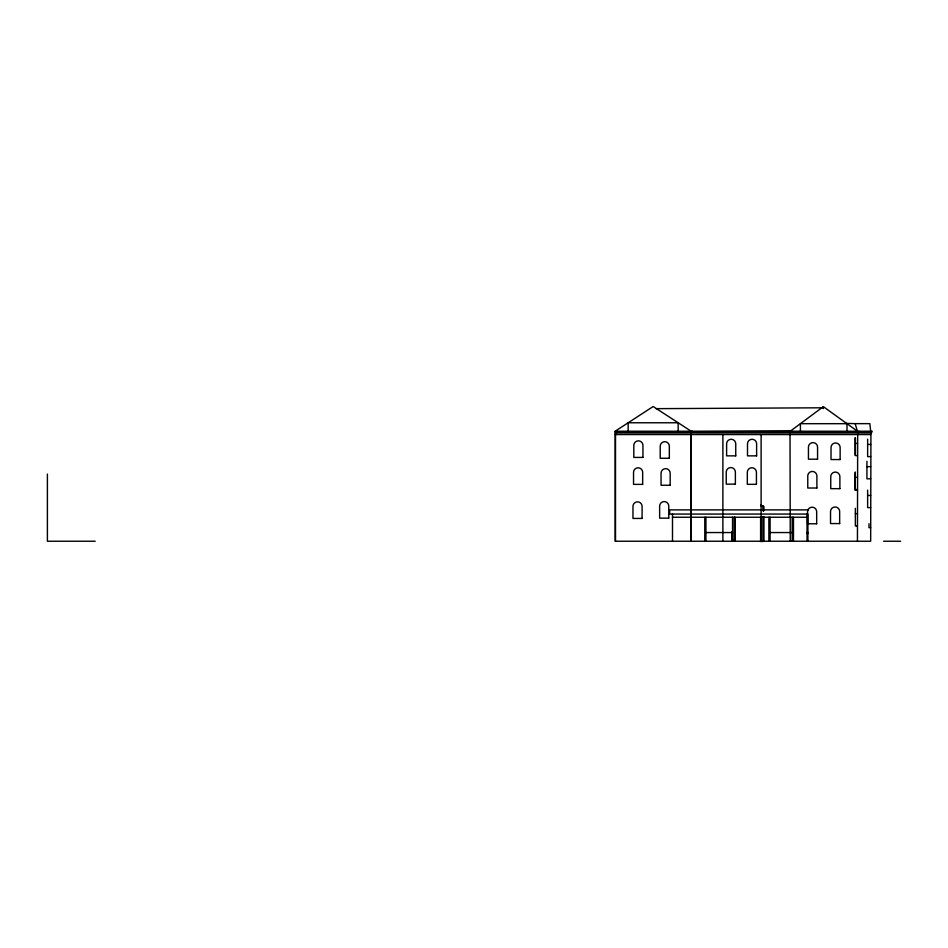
<?xml version="1.0" encoding="UTF-8"?>
<svg xmlns="http://www.w3.org/2000/svg" width="948" height="948" viewBox="0 0 948 948"><rect width="100%" height="100%" fill="white"/><g stroke="black" fill="none" stroke-linecap="round" stroke-linejoin="round"><path stroke-width="1.42" d="M691.151 432.892L690.902 541.237M857.691 432.892L857.442 541.237M691.163 431.221L653.172 406.526L615.169 431.221L615.169 541.237L870.667 541.237L870.928 432.892M845.45 423.389L855.12 423.649L857.442 431.221L823.35 406.645L790.265 431.221L690.902 431.743M656.158 408.659L822.437 407.794M855.12 423.649L869.861 423.649L870.667 431.221M615.169 431.221L872.089 431.221L872.089 431.98L615.513 431.98M615.513 432.892L871.283 432.892L871.283 431.98M615.169 434.563L870.667 434.563M855.463 443.439L857.442 443.439M867.633 444.458L870.667 444.458M857.442 455.609L855.463 455.609L855.463 438.118M870.667 456.628L867.633 456.628L867.633 439.137M866.922 466.653L870.667 466.653M855.309 477.318L857.442 477.318M870.667 478.811L866.922 478.811L866.922 461.321M857.442 489.488L855.309 489.488L855.309 471.997M857.442 490.306L855.06 490.306L855.06 472.815M867.633 495.449L870.667 495.449M870.667 507.618L867.633 507.618L867.633 490.128M808.49 509.882L669.703 509.882L669.703 514.065L807.909 514.065L807.909 541.237M855.357 513.65L857.442 513.615M672.499 517.241L807.044 517.241M855.973 525.784L857.442 525.784L855.357 525.82L855.357 508.329M870.667 527.692L868.996 527.692L868.996 523.746M807.044 532.255L807.909 532.255M705.928 532.551L732.555 532.551M770.096 532.551L793.464 532.551M807.044 533.392L807.909 533.392M95.191 541.237L47.4 541.237L47.4 474.059M883.572 541.237L900.6 541.237M761.22 505.296L763.839 506.41L763.839 510.759M760.782 505.296L763.401 506.41L763.401 510.759M760.569 505.533L763.187 506.647L763.187 510.996M790.016 432.892L790.265 541.237M858.852 431.221L858.852 431.98M858.047 431.98L858.047 432.892M855.06 437.68L855.06 455.17M846.991 431.221L846.991 423.685L800.408 423.685L800.408 431.221M823.35 406.645L823.35 408.576M807.044 514.065L807.044 541.237M793.464 517.241L793.464 541.237M792.184 517.241L792.184 541.237M789.66 431.98L789.66 432.892M788.843 431.221L788.843 431.98M770.096 517.241L770.096 541.237M768.875 517.241L768.875 541.237M763.839 516.565L763.839 541.237M763.401 516.565L763.401 541.237M763.187 516.802L763.187 541.474L760.604 541.474L760.604 517.774M761.114 434.563L761.114 541.237M735.079 517.347L735.079 540.431L732.046 540.431L732.046 533.025M734.641 517.347L734.641 540.431M734.51 517.241L734.51 541.237M734.427 517.584L734.427 540.668L731.832 540.668L731.832 531.781M732.555 517.241L732.555 541.237M722.886 434.563L722.886 541.237M705.928 517.241L705.928 541.237M704.779 517.241L704.779 541.237M692.313 431.221L692.313 431.98M691.507 431.98L691.507 432.892M691.163 434.563L691.163 541.237M678.175 431.221L678.175 422.772L628.169 422.772L628.169 431.221M672.499 514.065L672.499 541.237M615.513 431.221L615.513 541.237M735.743 455.858L726.618 455.858L726.618 443.842A4.562 4.562 0 0 1 731.181 439.279A4.562 4.562 0 0 1 735.743 443.842L735.743 455.858M756.623 455.858L747.498 455.858L747.498 443.842A4.562 4.562 0 0 1 752.06 439.279A4.562 4.562 0 0 1 756.623 443.842L756.623 455.858M642.945 457.422L633.809 457.422L633.809 445.406A4.562 4.562 0 0 1 638.383 440.844A4.562 4.562 0 0 1 642.945 445.406L642.945 457.422M669.335 458.275L660.211 458.275L660.211 446.259A4.562 4.562 0 0 1 664.773 441.697A4.562 4.562 0 0 1 669.335 446.259L669.335 458.275M817.567 459.199L808.443 459.199L808.443 447.183A4.562 4.562 0 0 1 813.005 442.621A4.562 4.562 0 0 1 817.567 447.183L817.567 459.199M840.141 459.555L831.017 459.555L831.017 447.539A4.562 4.562 0 0 1 835.579 442.977A4.562 4.562 0 0 1 840.141 447.539L840.141 459.555M735.375 484.144L726.239 484.144L726.239 472.128A4.562 4.562 0 0 1 730.813 467.565A4.562 4.562 0 0 1 735.375 472.128L735.375 484.144M756.433 484.333L747.308 484.333L747.308 472.317A4.562 4.562 0 0 1 751.871 467.755A4.562 4.562 0 0 1 756.433 472.317L756.433 484.333M642.661 484.381L633.537 484.381L633.537 472.365A4.562 4.562 0 0 1 638.099 467.802A4.562 4.562 0 0 1 642.661 472.365L642.661 484.381M670.177 485.234L661.052 485.234L661.052 473.218A4.562 4.562 0 0 1 665.615 468.656A4.562 4.562 0 0 1 670.177 473.218L670.177 485.234M816.892 488.019L807.767 488.019L807.767 476.003A4.562 4.562 0 0 1 812.329 471.44A4.562 4.562 0 0 1 816.892 476.003L816.892 488.019M839.881 488.658L830.756 488.658L830.756 476.643A4.562 4.562 0 0 1 835.318 472.08A4.562 4.562 0 0 1 839.881 476.643L839.881 488.658M668.767 518.153L659.642 518.153L659.642 506.137A4.562 4.562 0 0 1 664.204 501.575A4.562 4.562 0 0 1 668.767 506.137L668.767 518.153M642.092 518.438L632.968 518.438L632.968 506.422A4.562 4.562 0 0 1 637.53 501.859A4.562 4.562 0 0 1 642.092 506.422L642.092 518.438M839.655 523.569L830.531 523.569L830.531 511.553A4.562 4.562 0 0 1 835.093 506.99A4.562 4.562 0 0 1 839.655 511.553L839.655 523.569M816.678 523.782L807.554 523.782L807.554 511.766A4.562 4.562 0 0 1 812.116 507.204A4.562 4.562 0 0 1 816.678 511.766L816.678 523.782"/></g></svg>
